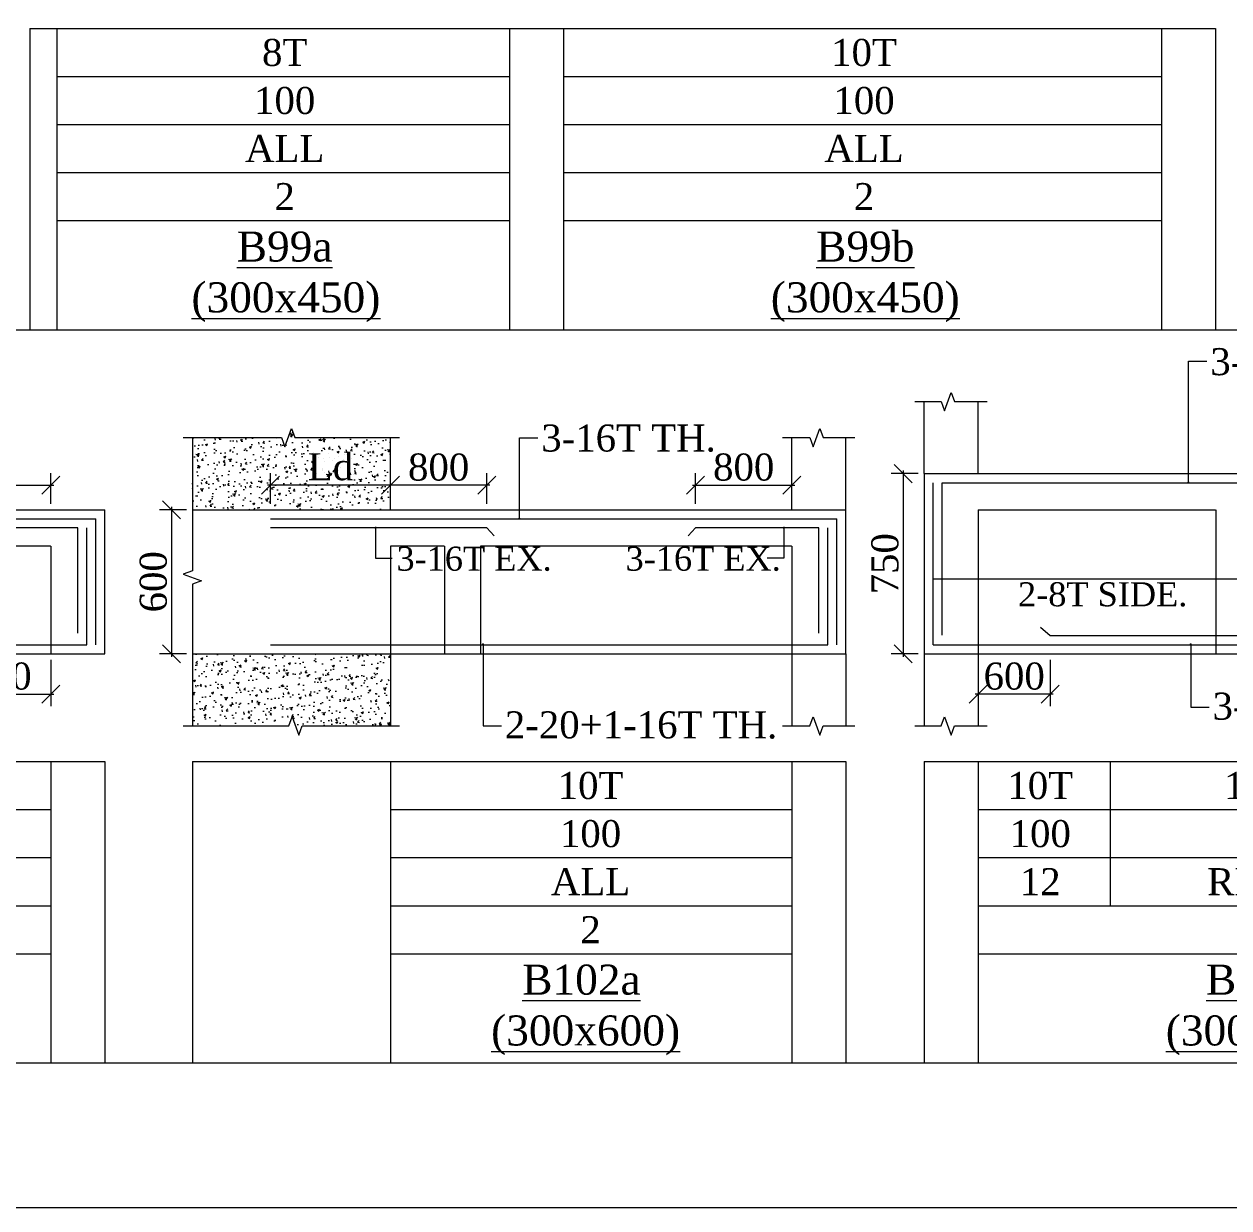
# Model space of a CAD drawing. Header units: millimetres. Extents: x 9781889 to 10654170, y -7852491 to -7608561.
# Drawn here: x 10284095 to 10294126, y -7801878 to -7792023 of the extents above; entities that cross this region are included whole.
import ezdxf
from ezdxf.enums import TextEntityAlignment as Align

# ---------------------------------------------------------------- set-up
doc = ezdxf.new("R2010")
doc.units = ezdxf.units.MM
doc.header["$LTSCALE"] = 10
doc.header["$PDMODE"] = 3
doc.linetypes.add('HIDDEN', pattern=[0.375, 0.25, -0.125])
for name, color, linetype, lineweight in [('S-CUT OUT LINE', 9, 'Continuous', 0), ('S-DIM L.S.', 7, 'Continuous', 0), ('S-HATCH', 8, 'Continuous', 0), ('S-L.S.SECTION', 5, 'Continuous', 0), ('S-L.S.SLAB LINE', 252, 'HIDDEN', 0), ('S-L.S.STEEL', 1, 'Continuous', 9), ('S-L.S.STEEL 1', 6, 'Continuous', 0), ('S-SECTION MARK', 7, 'Continuous', 0), ('S-SHEET', 251, 'Continuous', 0), ('S-TEXT', 7, 'Continuous', 0), ('S-TEXT L.S. BEAM NO.', 30, 'Continuous', 0), ('S-TEXT. L.S.', 7, 'Continuous', 0)]:
    doc.layers.add(name, color=color, linetype=linetype, lineweight=lineweight)
doc.styles.add('135', font='arial.ttf', dxfattribs={"width": 0.8, "height": 135})
doc.styles.get("Standard").update_dxf_attribs({"font": 'arial.ttf'})
doc.styles.add('TEXT', font='times.ttf')
doc.dimstyles.new('75', dxfattribs={"dimtxt": 135, "dimasz": 90, "dimexe": 0.1, "dimexo": 0.03, "dimgap": 0.09, "dimtad": 1, "dimdec": 0, "dimzin": 0, "dimdsep": 46, "dimtxsty": '135', "dimblk": 'ARCHTICK', "dimcen": 0.09, "dimclrd": 256, "dimclre": 256, "dimclrt": 256, "dimadec": 0, "dimazin": 0, "dimtfac": 1, "dimtdec": 0, "dimtofl": 0, "dimtmove": 1, "dimatfit": 3, "dimldrblk": 'DOTSMALL', "dimfxl": 1, "dimtolj": 1, "dimtzin": 0, "dimlwd": -1, "dimlwe": -1, "dimarcsym": 0})
doc.dimstyles.new('SETU_1', dxfattribs={"dimtxt": 200, "dimasz": 150, "dimexe": 100, "dimexo": 50, "dimgap": 35, "dimtad": 1, "dimdec": 0, "dimzin": 0, "dimdsep": 46, "dimtxsty": 'Standard', "dimblk": 'OBLIQUE', "dimcen": 150, "dimdle": 25, "dimclrd": 256, "dimclre": 7, "dimclrt": 256, "dimadec": 0, "dimazin": 0, "dimtfac": 1, "dimtdec": 0, "dimtofl": 0, "dimtmove": 1, "dimatfit": 3, "dimfxl": 1, "dimtolj": 1, "dimtzin": 0, "dimlwd": -1, "dimlwe": 5, "dimarcsym": 1})
pattern_1 = [(49.99999999999999, (220733.8371043075, 38607.94104641769), (182.184668996004, -15.93908553890309), [19.05, -209.55]), (355, (220733.8371043075, 38607.94104641769), (-35.24342142496934, 191.0568452390351), [15.24, -167.64058417]), (100.4514447, (220749.0191113073, 38606.61279291753), (146.9412470903533, 175.1177519121951), [16.19000879999999, -178.0902445999999]), (46.18420000000001, (220733.8371043075, 38658.7410464175), (271.0790408921299, -42.04232793272715), [28.575, -314.325]), (96.63555760999992, (220756.4270043075, 38655.23754641786), (237.404134051503, 247.4261245977215), [24.28502314, -267.13560816]), (351.1841511700001, (220733.8371043075, 38658.7410464175), (237.404134064977, 247.4261245855326), [22.85996707, -251.45973192]), (21, (220759.2371043079, 38646.04104641732), (151.6143912691325, -102.2651981870876), [19.05, -209.55]), (326.0000000000001, (220759.2371043079, 38646.04104641732), (61.80202834764707, 184.1879661223193), [15.24, -167.64]), (71.45144499999999, (220771.8716369066, 38637.51894651726), (213.4164192787161, 81.92276888590524), [16.1900088, -178.0899376]), (37.50000000000001, (220733.8371043075, 38607.94104641769), (3.088603250591817, 84.55503887315311), [0, -165.608, 0, -170.18, 0, -168.275]), (7.499999999999999, (220733.8371043075, 38607.94104641769), (66.81966251030575, 100.1805748181195), [0, -97.02799999999999, 0, -161.798, 0, -64.135]), (327.5, (220677.1951043066, 38607.94104641769), (135.5905951668714, -5.728743992673444), [0, -63.5, 0, -198.12, 0, -262.89]), (317.5, (220651.7951043081, 38607.94104641769), (148.129181386018, 25.42649103333303), [0, -82.55, 0, -131.572, 0, -186.69])]

# ---------------------------------------------------------------- blocks, each defined once
blk = doc.blocks.new('_Oblique')
at = {"color": 0, "linetype": 'ByBlock', "lineweight": -2}
blk.add_line((-0.5, -0.5), (0.5, 0.5), dxfattribs=at)
blk = doc.blocks.new('*D754')
at = {"layer": 'Defpoints', "color": 0, "transparency": 16777216}
for p in [(10284317.66311351, -7795861.451465506), (10282517.66311351, -7796065.255088601, 0.0148120577035693), (10284317.66311351, -7796065.255088601, 0.0148120577035693)]:
    blk.add_point(p, dxfattribs=at)
at = {"layer": 'S-DIM L.S.', "color": 7, "lineweight": 5, "transparency": 16777216}
for p, q in [((10282517.66311351, -7796015.255088601), (10282517.66311351, -7795761.451465506)), ((10284317.66311351, -7796015.255088601), (10284317.66311351, -7795761.451465506))]:
    blk.add_line(p, q, dxfattribs=at)
at = {"layer": 'S-DIM L.S.', "transparency": 16777216}
blk.add_line((10282492.66311351, -7795861.451465506), (10284342.66311351, -7795861.451465506), dxfattribs=at)
at = {"layer": 'S-DIM L.S.', "transparency": 16777216, "xscale": 150, "yscale": 150, "zscale": 150, "rotation": 180}
blk.add_blockref('_Oblique', (10282517.66311351, -7795861.451465506), dxfattribs=at)
at = {"layer": 'S-DIM L.S.', "transparency": 16777216, "xscale": 150, "yscale": 150, "zscale": 150}
blk.add_blockref('_Oblique', (10284317.66311351, -7795861.451465506), dxfattribs=at)
at = {"layer": 'S-DIM L.S.', "transparency": 16777216, "insert": (10283417.66311351, -7795712.004818066), "char_height": 225, "attachment_point": 5, "style": 'TEXT'}
blk.add_mtext('\\A1;1800', dxfattribs=at)
blk = doc.blocks.new('*D756')
at = {"layer": 'Defpoints', "color": 0, "transparency": 16777216}
for p in [(10283317.54023649, -7797265.25509717, 0.0147644726574974), (10284317.66311351, -7797265.255095308, 0.0148120577035693), (10284317.66311351, -7797601.327838247)]:
    blk.add_point(p, dxfattribs=at)
at = {"layer": 'S-DIM L.S.', "color": 7, "lineweight": 5, "transparency": 16777216}
for p, q in [((10283317.54023649, -7797315.25509717), (10283317.54023649, -7797701.327838247)), ((10284317.66311351, -7797315.255095308), (10284317.66311351, -7797701.327838247))]:
    blk.add_line(p, q, dxfattribs=at)
at = {"layer": 'S-DIM L.S.', "transparency": 16777216}
blk.add_line((10283292.54023649, -7797601.327838247), (10284342.66311351, -7797601.327838247), dxfattribs=at)
at = {"layer": 'S-DIM L.S.', "transparency": 16777216, "xscale": 150, "yscale": 150, "zscale": 150, "rotation": 180}
blk.add_blockref('_Oblique', (10283317.54023649, -7797601.327838247), dxfattribs=at)
at = {"layer": 'S-DIM L.S.', "transparency": 16777216, "xscale": 150, "yscale": 150, "zscale": 150}
blk.add_blockref('_Oblique', (10284317.66311351, -7797601.327838247), dxfattribs=at)
at = {"layer": 'S-DIM L.S.', "transparency": 16777216, "insert": (10283817.601675, -7797451.881190807), "char_height": 225, "attachment_point": 5, "style": 'TEXT'}
blk.add_mtext('\\A1;1000', dxfattribs=at)
blk = doc.blocks.new('_ArchTick')
at = {"color": 0, "linetype": 'ByBlock', "const_width": 0.15}
blk.add_lwpolyline([(-0.5, -0.5), (0.5, 0.5)], dxfattribs=at)
blk = doc.blocks.new('*D761')
at = {"layer": 'Defpoints', "color": 0, "transparency": 16777216}
for p in [(10285495.88661983, -7796065.255226442), (10285320.73665488, -7797265.255229422), (10285495.88662076, -7797265.255229422)]:
    blk.add_point(p, dxfattribs=at)
at = {"layer": 'S-DIM L.S.', "color": 7, "lineweight": 5, "transparency": 16777216}
for p, q in [((10285445.88661983, -7796065.255226442), (10285220.73665488, -7796065.255226442)), ((10285445.88662076, -7797265.255229422), (10285220.73665488, -7797265.255229422))]:
    blk.add_line(p, q, dxfattribs=at)
at = {"layer": 'S-DIM L.S.', "transparency": 16777216}
blk.add_line((10285320.73665488, -7796040.255226442), (10285320.73665488, -7797290.255229422), dxfattribs=at)
at = {"layer": 'S-DIM L.S.', "transparency": 16777216, "xscale": 150, "yscale": 150, "zscale": 150}
for p, rotation in [((10285320.73665488, -7796065.255226442), 90), ((10285320.73665488, -7797265.255229422), 270)]:
    blk.add_blockref('_Oblique', p, dxfattribs=dict(at, rotation=rotation))
at = {"layer": 'S-DIM L.S.', "transparency": 16777216, "insert": (10285171.29000744, -7796665.255227933), "char_height": 225, "attachment_point": 5, "rotation": 90, "style": 'TEXT'}
blk.add_mtext('\\A1;600', dxfattribs=at)
blk = doc.blocks.new('*D762')
at = {"layer": 'Defpoints', "color": 0, "transparency": 16777216}
for p in [(10290485.88661871, -7795861.451603343), (10289685.88661871, -7796065.255226438, 0.0148120577035693), (10290485.88661871, -7796065.255226438, 0.0148120577035693)]:
    blk.add_point(p, dxfattribs=at)
at = {"layer": 'S-DIM L.S.', "color": 7, "lineweight": 5, "transparency": 16777216}
for p, q in [((10289685.88661871, -7796015.255226438), (10289685.88661871, -7795761.451603343)), ((10290485.88661871, -7796015.255226438), (10290485.88661871, -7795761.451603343))]:
    blk.add_line(p, q, dxfattribs=at)
at = {"layer": 'S-DIM L.S.', "transparency": 16777216}
blk.add_line((10289660.88661871, -7795861.451603343), (10290510.88661871, -7795861.451603343), dxfattribs=at)
at = {"layer": 'S-DIM L.S.', "transparency": 16777216, "xscale": 150, "yscale": 150, "zscale": 150, "rotation": 180}
blk.add_blockref('_Oblique', (10289685.88661871, -7795861.451603343), dxfattribs=at)
at = {"layer": 'S-DIM L.S.', "transparency": 16777216, "xscale": 150, "yscale": 150, "zscale": 150}
blk.add_blockref('_Oblique', (10290485.88661871, -7795861.451603343), dxfattribs=at)
at = {"layer": 'S-DIM L.S.', "transparency": 16777216, "insert": (10290085.88661871, -7795712.004955903), "char_height": 225, "attachment_point": 5, "style": 'TEXT'}
blk.add_mtext('\\A1;800', dxfattribs=at)
blk = doc.blocks.new('*D763')
at = {"layer": 'Defpoints', "color": 0, "transparency": 16777216}
for p in [(10287146.03921434, -7795861.451603343), (10287146.03921434, -7796065.255226438, 0.0148120577035693), (10287946.03921434, -7796065.255226438, 0.0148120577035693)]:
    blk.add_point(p, dxfattribs=at)
at = {"layer": 'S-DIM L.S.', "color": 7, "lineweight": 5, "transparency": 16777216}
for p, q in [((10287146.03921434, -7796015.255226438), (10287146.03921434, -7795761.451603343)), ((10287946.03921434, -7796015.255226438), (10287946.03921434, -7795761.451603343))]:
    blk.add_line(p, q, dxfattribs=at)
at = {"layer": 'S-DIM L.S.', "transparency": 16777216}
blk.add_line((10287971.03921434, -7795861.451603343), (10287121.03921434, -7795861.451603343), dxfattribs=at)
at = {"layer": 'S-DIM L.S.', "transparency": 16777216, "xscale": 150, "yscale": 150, "zscale": 150, "rotation": 180}
blk.add_blockref('_Oblique', (10287146.03921434, -7795861.451603343), dxfattribs=at)
at = {"layer": 'S-DIM L.S.', "transparency": 16777216, "xscale": 150, "yscale": 150, "zscale": 150}
blk.add_blockref('_Oblique', (10287946.03921434, -7795861.451603343), dxfattribs=at)
at = {"layer": 'S-DIM L.S.', "transparency": 16777216, "insert": (10287546.03921434, -7795712.004955903), "char_height": 225, "attachment_point": 5, "style": 'TEXT'}
blk.add_mtext('\\A1;800', dxfattribs=at)
blk = doc.blocks.new('*D760')
at = {"layer": 'Defpoints', "color": 0, "transparency": 16777216}
for p in [(10286146.03921434, -7795861.451603343), (10286146.03921434, -7796065.255226438, 0.0148120577035693), (10287146.03921434, -7796065.255226438, 0.0148120577035693)]:
    blk.add_point(p, dxfattribs=at)
at = {"layer": 'S-DIM L.S.', "color": 7, "lineweight": 5, "transparency": 16777216}
for p, q in [((10286146.03921434, -7796015.255226438), (10286146.03921434, -7795761.451603343)), ((10287146.03921434, -7796015.255226438), (10287146.03921434, -7795761.451603343))]:
    blk.add_line(p, q, dxfattribs=at)
at = {"layer": 'S-DIM L.S.', "transparency": 16777216}
blk.add_line((10287171.03921434, -7795861.451603343), (10286121.03921434, -7795861.451603343), dxfattribs=at)
at = {"layer": 'S-DIM L.S.', "transparency": 16777216, "xscale": 150, "yscale": 150, "zscale": 150, "rotation": 180}
blk.add_blockref('_Oblique', (10286146.03921434, -7795861.451603343), dxfattribs=at)
at = {"layer": 'S-DIM L.S.', "transparency": 16777216, "xscale": 150, "yscale": 150, "zscale": 150}
blk.add_blockref('_Oblique', (10287146.03921434, -7795861.451603343), dxfattribs=at)
at = {"layer": 'S-DIM L.S.', "transparency": 16777216, "insert": (10286646.03921434, -7795708.841653812), "char_height": 225, "attachment_point": 5, "style": 'TEXT'}
blk.add_mtext('\\A1;Ld', dxfattribs=at)
blk = doc.blocks.new('*D764')
at = {"layer": 'Defpoints', "color": 0, "transparency": 16777216}
for p in [(10291587.84988348, -7795765.255232031), (10291412.69991868, -7797265.255235011), (10291587.84988442, -7797265.255235011)]:
    blk.add_point(p, dxfattribs=at)
at = {"layer": 'S-DIM L.S.', "color": 7, "lineweight": 5, "transparency": 16777216}
for p, q in [((10291537.84988348, -7795765.255232031), (10291312.69991868, -7795765.255232031)), ((10291537.84988442, -7797265.255235011), (10291312.69991868, -7797265.255235011))]:
    blk.add_line(p, q, dxfattribs=at)
at = {"layer": 'S-DIM L.S.', "transparency": 16777216}
blk.add_line((10291412.69991868, -7795740.255232031), (10291412.69991868, -7797290.255235011), dxfattribs=at)
at = {"layer": 'S-DIM L.S.', "transparency": 16777216, "xscale": 150, "yscale": 150, "zscale": 150}
for p, rotation in [((10291412.69991868, -7795765.255232031), 90), ((10291412.69991868, -7797265.255235011), 270)]:
    blk.add_blockref('_Oblique', p, dxfattribs=dict(at, rotation=rotation))
at = {"layer": 'S-DIM L.S.', "transparency": 16777216, "insert": (10291262.92883, -7796515.255233522), "char_height": 225, "attachment_point": 5, "rotation": 90, "style": 'TEXT'}
blk.add_mtext('\\A1;750', dxfattribs=at)
blk = doc.blocks.new('*D766')
at = {"layer": 'Defpoints', "color": 0, "transparency": 16777216}
for p in [(10292038.0024485, -7797265.255248062, 0.0148120577035693), (10292638.12532552, -7797265.255249925, 0.0147644726574974), (10292038.0024485, -7797601.327991001)]:
    blk.add_point(p, dxfattribs=at)
at = {"layer": 'S-DIM L.S.', "color": 7, "lineweight": 5, "transparency": 16777216}
for p, q in [((10292038.0024485, -7797315.255248062), (10292038.0024485, -7797701.327991001)), ((10292638.12532552, -7797315.255249925), (10292638.12532552, -7797701.327991001))]:
    blk.add_line(p, q, dxfattribs=at)
at = {"layer": 'S-DIM L.S.', "transparency": 16777216}
blk.add_line((10292663.12532552, -7797601.327991001), (10292013.0024485, -7797601.327991001), dxfattribs=at)
at = {"layer": 'S-DIM L.S.', "transparency": 16777216, "xscale": 150, "yscale": 150, "zscale": 150, "rotation": 180}
blk.add_blockref('_Oblique', (10292038.0024485, -7797601.327991001), dxfattribs=at)
at = {"layer": 'S-DIM L.S.', "transparency": 16777216, "xscale": 150, "yscale": 150, "zscale": 150}
blk.add_blockref('_Oblique', (10292638.12532552, -7797601.327991001), dxfattribs=at)
at = {"layer": 'S-DIM L.S.', "transparency": 16777216, "insert": (10292338.06388701, -7797451.881343561), "char_height": 225, "attachment_point": 5, "style": 'TEXT'}
blk.add_mtext('\\A1;600', dxfattribs=at)

msp = doc.modelspace()

# ---------------------------------------------------------------- hatches: boundary and pattern name
at = {"layer": 'S-HATCH', "linetype": 'ByBlock'}
h = msp.add_hatch(dxfattribs=at)
h.set_pattern_fill('AR-CONC', color=256)
h.set_pattern_definition(pattern_1)
h.paths.add_polyline_path([(10285495.93748567, -7796065.255226438), (10287146.03921434, -7796065.255226438), (10287146.03921434, -7795465.25522681), (10286348.64385271, -7795465.25522681), (10286320.67354706, -7795388.407444452), (10286264.73293578, -7795542.103009169), (10286236.76263106, -7795465.25522681), (10285495.93748567, -7795465.25522681)])
h = msp.add_hatch(dxfattribs=at)
h.set_pattern_fill('AR-CONC', color=256)
h.set_pattern_definition(pattern_1)
h.paths.add_polyline_path([(10285495.93748567, -7797865.255229053), (10286298.79484222, -7797865.255229053), (10286326.76514694, -7797788.407446695), (10286382.70575823, -7797942.103011412), (10286410.67606387, -7797865.255229053), (10287145.9374847, -7797865.255229053), (10287145.9374847, -7797265.255227556), (10285495.93748567, -7797265.255227556)])

# ---------------------------------------------------------------- linework, layer by layer
at = {"layer": 'S-CUT OUT LINE', "color": 5}
for points, elevation in [([(10291509.66387077, -7795165.255232399), (10291729.19808811, -7795165.255232399), (10291757.16839282, -7795242.103014758), (10291813.10900411, -7795088.407450041), (10291841.07930975, -7795165.255232399), (10292112.95158383, -7795165.255232399)], 0.0001131197672037494), ([(10285417.64974224, -7795465.25522681), (10286236.76263106, -7795465.25522681), (10286264.73293578, -7795542.103009169), (10286320.67354706, -7795388.407444452), (10286348.64385271, -7795465.25522681), (10287221.03921453, -7795465.25522681)], -0.001442342462083369), ([(10285495.88661982, -7795465.25522681), (10285495.88661982, -7796573.313637194), (10285419.03883747, -7796601.283941907), (10285572.73440218, -7796657.224553195), (10285495.88661982, -7796685.194858839), (10285495.88661982, -7797865.255229053)], -0.0014812057703569), ([(10290407.59887625, -7795465.25522681), (10290636.21686758, -7795465.25522681), (10290664.18717229, -7795542.103009169), (10290720.12778358, -7795388.407444452), (10290748.09808923, -7795465.25522681), (10291010.88661889, -7795465.25522681)], -0.0013680860613608), ([(10285417.64974224, -7797865.255229053), (10286298.79484222, -7797865.255229053), (10286326.76514694, -7797788.407446695), (10286382.70575823, -7797942.103011412), (10286410.67606387, -7797865.255229053), (10287220.93748488, -7797865.255229053)], -0.001442342462083369), ([(10290407.59887625, -7797865.255229053), (10290636.21686758, -7797865.255229053), (10290664.18717229, -7797788.407446695), (10290720.12778358, -7797942.103011412), (10290748.09808923, -7797865.255229053), (10291010.88661889, -7797865.255229053)], -0.0013680860613608), ([(10291509.66387077, -7797865.255234642), (10291729.19808811, -7797865.255234642), (10291757.16839282, -7797788.407452283), (10291813.10900411, -7797942.103017), (10291841.07930975, -7797865.255234642), (10292112.95158383, -7797865.255234642)], 0.0001131197672037494)]:
    msp.add_lwpolyline(points, dxfattribs=dict(at, elevation=elevation))
at = {"layer": 'S-L.S.SECTION'}
for p, q in [((10291587.9516142, -7795765.255232027, -0.00148120571214925), (10291587.9516142, -7795165.255232399, -0.00148120582856455)), ((10292037.95158364, -7795765.255232027, -0.00148120571214925), (10292037.95158364, -7795165.255232399, -0.00148120582856455)), ((10287146.03921434, -7796065.255226438, -0.001418015767169536), (10287146.03921434, -7795465.25522681, -0.001418015883584835)), ((10290485.88661968, -7796065.255226438, -0.0014812057703565), (10290485.88661968, -7795465.25522681, -0.0014812058867718)), ((10290935.88661871, -7796065.255226438, -0.0014812057703569), (10290935.88661871, -7795465.25522681, -0.0014812058867722)), ((10291587.84988348, -7795765.255232027, -0.0015476087773151), (10298323.03638897, -7795765.255228896, -0.001557416093485002)), ((10291587.90074933, -7795765.255232027, -0.001535760768169918), (10291587.90074835, -7797265.255238733, -0.001535760768169918)), ((10276442.13242034, -7796065.255088601, -8.61044098673506e-05), (10284767.66311351, -7796065.255088601, -0.0005734245941127138)), ((10284767.66311351, -7797265.255089719, -0.0006015859184080137), (10284767.66311351, -7796065.255088601, -0.0006015859184080137)), ((10285495.88661982, -7796065.255226438, -0.001567310180224251), (10290935.88661871, -7796065.255226438, -0.001594325479353)), ((10290935.88661871, -7797265.255227556, -0.0016224868036483), (10290935.88661871, -7796065.255226438, -0.0016224868036483)), ((10276442.13242034, -7797265.255089719, -8.61044098673506e-05), (10284767.66311351, -7797265.255089719, -0.0005734245941127138)), ((10285495.88661982, -7797265.255227556, -0.001567310180224251), (10290935.88661871, -7797265.255227556, -0.001594325479353)), ((10287145.9374847, -7797265.255229426, -0.001555462171079468), (10287145.9374847, -7797865.255229053, -0.001555462287494768)), ((10290485.88661968, -7797265.255229426, -0.0014812057703565), (10290485.88661968, -7797865.255229053, -0.0014812058867718)), ((10290935.88661871, -7797265.255229426, -0.0014812057703569), (10290935.88661871, -7797865.255229053, -0.0014812058867722)), ((10291587.84988348, -7797265.255233144, -0.0015476087773151), (10303330.88741094, -7797265.255240606, -0.00144942567048723)), ((10291587.9516142, -7797265.255235014, -0.00148120571214925), (10291587.9516142, -7797865.255234642, -0.00148120582856455)), ((10292037.95158364, -7797265.255235014, -0.00148120571214925), (10292037.95158364, -7797865.255234642, -0.00148120582856455))]:
    msp.add_line(p, q, dxfattribs=at)
at = {"layer": 'S-L.S.SLAB LINE', "ltscale": 0.3}
for p, q in [((10292038.0024485, -7796065.255232028, -0.00155998068973375), (10294018.00247905, -7796065.255232026, -0.001528159308017577)), ((10292038.0024485, -7796065.255232029, -0.0014148026469842), (10292038.0024485, -7797265.255248062, -0.0014148026469842)), ((10294018.00247906, -7796065.255232029, -0.00141480270519185), (10294018.00247906, -7797265.255248062, -0.00141480270519185)), ((10280904.89776694, -7796365.255094191, 2.318380349293795e-06), (10284317.66311351, -7796365.255094192, 2.528479839164401e-07)), ((10284317.66311351, -7796365.25509419), (10284317.66311351, -7797265.255095308)), ((10285495.88661982, -7796365.255232027, -0.001520187189439916), (10285495.9374847, -7796365.255232027, -0.00152018696501604)), ((10287145.88661982, -7796365.255232027, -0.001518201718179322), (10287595.88665041, -7796365.255232028, -0.001521755066211827)), ((10287145.9374847, -7796365.255232027, -0.001555462171079468), (10287145.9374847, -7797265.255233144, -0.001555462171079468)), ((10287595.88665041, -7796365.255232027, -0.0014812057703569), (10287595.88665041, -7797265.255233144, -0.0014812057703569)), ((10287895.83578553, -7796365.255232027, -0.001519316186529939), (10290485.8866187, -7796365.255232029, -0.00147418353277409)), ((10287895.88665041, -7796365.255232027, -0.001481205770356902), (10287895.88665041, -7797265.255233144, -0.001481205770356902)), ((10290485.88661871, -7796365.255232027, -0.0014812057703569), (10290485.88661871, -7797265.255233144, -0.0014812057703569)), ((10291587.84988348, -7796365.255237616, -0.001500485786530766), (10291587.90074835, -7796365.255237616, -0.001500485562106889))]:
    msp.add_line(p, q, dxfattribs=at)
at = {"layer": 'S-L.S.STEEL'}
for p, q in [((10291662.84988366, -7797190.255233889, -0.00160278540073915), (10291662.84988366, -7795840.255233144, -0.00160278540073915)), ((10276592.13242071, -7796140.255089719, -0.0001412810332910297), (10284692.66311333, -7796140.255089719, -0.0005730282160856248)), ((10284692.66311333, -7797190.255090464, -0.0006015859184080137), (10284692.66311333, -7796140.255089719, -0.0006015859184080137)), ((10286146.03921434, -7796140.255227556, -0.001619747933292459), (10290860.88661852, -7796140.255227556, -0.001593929101325911)), ((10290860.88661852, -7797190.255228301, -0.0016224868036483), (10290860.88661852, -7796140.255227556, -0.0016224868036483)), ((10284542.66311295, -7797094.0546705, -0.0006015859184080137), (10284542.66311295, -7796215.255088974, -0.0006015859184080137)), ((10284617.66311314, -7797190.255090464, -0.0006015859184080137), (10284617.66311314, -7796215.255088974, -0.0006015859184080137)), ((10287946.03921434, -7796215.25522681, -0.001446177091464743), (10286146.03921434, -7796215.255227411, -0.001413542962265111)), ((10287946.03921434, -7796215.255228673, -0.001353715225902136), (10288009.23210902, -7796282.107382883, -0.003311069297514336)), ((10290710.88661815, -7797094.054808336, -0.0016224868036483), (10290710.88661815, -7796215.25522681, -0.0016224868036483)), ((10290785.88661833, -7797190.255228301, -0.0016224868036483), (10290785.88661833, -7796215.25522681, -0.0016224868036483)), ((10276517.13242052, -7797190.255090465, -8.731869664793863e-05), (10284617.66311314, -7797190.255090464, -0.0005724999089935137)), ((10286146.03921434, -7797190.255228302, -0.001571268030599803), (10290785.88661833, -7797190.255228301, -0.0015934007942338)), ((10291662.84988367, -7797190.25523389, -0.001548823064095688), (10303259.98202967, -7797190.255228368, -0.001564369180918385))]:
    msp.add_line(p, q, dxfattribs=at)
at = {"layer": 'S-L.S.STEEL', "elevation": -0.01461821863769188}
msp.add_lwpolyline([(10296012.37960278, -7797047.042716165), (10295922.87960302, -7797115.255232771), (10292638.12532459, -7797115.255253278), (10292556.12532512, -7797044.542737193)], dxfattribs=at)
at = {"layer": 'S-L.S.STEEL'}
for points in [[(10291737.84988385, -7797110.600997823, -0.001602785400739223), (10291737.84988385, -7795840.255233144, -0.001602785400739223), (10298248.9215313, -7795840.255230851, -0.001589543487431748), (10298248.9215313, -7797110.183376888, -0.001589543487431748)], [(10284542.66311295, -7796215.255090007, -0.0003744639809138599), (10282517.66311351, -7796215.255090836, -4.435772363344838e-05), (10282454.47021883, -7796282.107245047, -0.002001711795245648)], [(10290710.88661815, -7796215.255227843, -0.001395364866154146), (10289685.88661871, -7796215.255228673, -0.001525563493990348), (10289622.69372402, -7796282.107382883, -0.003482917565602548)]]:
    msp.add_polyline3d(points, dxfattribs=at)
at = {"layer": 'S-L.S.STEEL 1'}
msp.add_line((10291662.84988366, -7796639.796526426, -0.00160278540073915), (10298248.9215313, -7796639.796526426, -0.001589543487431747), dxfattribs=at)
at = {"layer": 'S-SHEET'}
for p, q in [((10284142.32139167, -7792058.712995011), (10284142.32139167, -7794568.000397045)), ((10284142.32139167, -7792058.712995011), (10294015.23622525, -7792058.71299416, -5.286199009700265e-05)), ((10284368.22677295, -7792058.712993141, -0.0001131991448492446), (10284368.22677295, -7794568.000395175, -0.0001131991448492446)), ((10288135.23622525, -7792058.712993141, -0.0001131991448492446), (10288135.23622525, -7794568.000395175, -0.0001131991448492446)), ((10288585.23622525, -7792058.712993141, -7.279115558670628e-05), (10288585.23622525, -7794568.000395175, -7.279115558670628e-05)), ((10293565.23622525, -7792058.712993141, -0.0001131991448492446), (10293565.23622525, -7794568.000395175, -0.0001131991448492446)), ((10294015.23622525, -7792058.712993141, -0.000112686908758282), (10294015.23622525, -7794568.000395175, -0.000112686908758282)), ((10284368.22677295, -7792458.712991651, -0.0001131991448492446), (10288135.23622525, -7792458.712991651, -0.0001540016191657447)), ((10288585.23622525, -7792458.712991651, -0.0001189272869261189), (10293565.23622525, -7792458.712991651, -0.0001800693144264928)), ((10284368.22677295, -7792858.712992024, -0.0001131991448492446), (10288135.23622525, -7792858.712992024, -0.0001540016191657447)), ((10288585.23622525, -7792858.712992024, -0.0001189272869261189), (10293565.23622525, -7792858.712992024, -0.0001800693144264928)), ((10284368.22677295, -7793258.712992396, -0.0001131991448492446), (10288135.23622525, -7793258.712992396, -0.0001540016191657447)), ((10288585.23622525, -7793258.712992396, -0.0001189272869261189), (10293565.23622525, -7793258.712992396, -0.0001800693144264928)), ((10284368.22677295, -7793658.712992769, -0.0001131991448492446), (10288135.23622525, -7793658.712992769, -0.0001540016191657447)), ((10288585.23622525, -7793658.712992769, -0.0001189272869261189), (10293565.23622525, -7793658.712992769, -0.0001800693144264928)), ((10258805.0278977, -7794568.000397045), (10310139.18448657, -7794568.000397045)), ((10284142.32139167, -7794568.000397045, 8.495838470080007e-05), (10294015.23622525, -7794568.000396192, 3.209639460379742e-05)), ((10276442.13242034, -7798161.755090449, -1.422546423999463e-05), (10284767.66311351, -7798161.755090449, -0.0004721923244105845)), ((10284317.66311351, -7798161.755090449), (10284317.66311351, -7800671.042492483)), ((10284767.66311351, -7798161.755090449, -0.0004603048851166136), (10284767.66311351, -7800671.042492483, -0.0004603048851166136)), ((10285495.88661982, -7798161.755228286, -0.001495431234596895), (10290935.88661871, -7798161.755228286, -0.001493093209650871)), ((10285495.88661982, -7798161.755228286, -0.0014812057703569), (10285495.88661982, -7800671.042630319, -0.0014812057703569)), ((10287145.88661982, -7798161.755228286, -0.0014812057703569), (10287145.88661982, -7800671.042630319, -0.0014812057703569)), ((10290485.88661871, -7798161.755228286, -0.0014812057703569), (10290485.88661871, -7800671.042630319, -0.0014812057703569)), ((10290935.88661871, -7798161.755228286, -0.0014812057703569), (10290935.88661871, -7800671.042630319, -0.0014812057703569)), ((10291587.9516142, -7798161.755228286, -0.0002116728990164273), (10303600.88741094, -7798161.755228286, 0.0004641249302500062)), ((10291587.9516142, -7798161.755228286, -0.0014812057703569), (10291587.9516142, -7800671.042630319, -0.0014812057703569)), ((10292037.95158364, -7798161.755228286, -0.0014812057703569), (10292037.95158364, -7800671.042630319, -0.0014812057703569)), ((10293137.95158364, -7798161.755228286, -0.0014812057703569), (10293137.95158364, -7799361.755227539, -0.0014812057703569)), ((10277042.13242034, -7798561.755088959, -5.654010952826959e-05), (10284317.66311351, -7798561.755088959, -6.68701695772482e-05)), ((10287145.88661982, -7798561.755226796, -0.00153774587988517), (10290485.88661871, -7798561.755226796, -0.001548075939934148)), ((10292037.95158364, -7798561.755226795, -0.001620452573667066), (10296522.95161421, -7798561.755226795, -0.001560795290697223)), ((10277042.13242034, -7798961.755089331, -5.654010952826959e-05), (10284317.66311351, -7798961.755089331, -6.68701695772482e-05)), ((10287145.88661982, -7798961.755227168, -0.00153774587988517), (10290485.88661871, -7798961.755227168, -0.001548075939934148)), ((10292037.95158364, -7798961.755227168, -0.001620452573667066), (10296522.95161421, -7798961.755227168, -0.001560795290697223)), ((10277042.13242034, -7799361.755089704, -5.654010952826959e-05), (10284317.66311351, -7799361.755089704, -6.68701695772482e-05)), ((10287145.88661982, -7799361.755227541, -0.00153774587988517), (10290485.88661871, -7799361.755227541, -0.001548075939934148)), ((10292037.95158364, -7799361.755227539, -0.001620452573667066), (10296522.95161421, -7799361.755227539, -0.001560795290697223)), ((10277042.13242034, -7799761.755090076, -5.654010952826959e-05), (10284317.66311351, -7799761.755090076, -6.68701695772482e-05)), ((10287145.88661982, -7799761.755227913, -0.00153774587988517), (10290485.88661871, -7799761.755227913, -0.001548075939934148)), ((10292037.95158364, -7799761.755227912, -0.001620452573667066), (10296522.95161421, -7799761.755227913, -0.001560795290697223)), ((10258805.0278977, -7800671.042492483), (10310139.18448657, -7800671.042492483)), ((10276442.13242034, -7800671.042492483, 7.073292046080545e-05), (10284767.66311351, -7800671.042492483, -0.0003872339397097844)), ((10285495.88661982, -7800671.042630319, -0.001410472849896095), (10290935.88661871, -7800671.042630319, -0.001408134824950071)), ((10291587.9516142, -7800671.042630319, -0.000126714514315627), (10303600.88741094, -7800671.042630319, 0.0005490833149508064))]:
    msp.add_line(p, q, dxfattribs=at)
msp.add_lwpolyline([(10258805.0278977, -7760218.129693165), (10310139.18448657, -7760218.129693165), (10310139.18448657, -7801877.659525417), (10258805.0278977, -7801877.659525417)], close=True, dxfattribs=at)

# ---------------------------------------------------------------- texts
at = {"layer": 'S-L.S.STEEL 1', "style": 'TEXT'}
msp.add_text('2-8T SIDE.', height=199.9999999994716, dxfattribs=at).set_placement((10292370.0024726, -7796869.348236588, -0.01461821863769188))
at = {"layer": 'S-TEXT', "linetype": 'ByBlock', "style": 'TEXT'}
for s, p in [('8T', (10286264.29668744, -7792258.712992396, -0.0001959949003499757)), ('10T', (10291087.80141359, -7792258.712992396, -0.0002118928190187868)), ('100', (10286264.29668744, -7792658.712992769, -0.0001959949003499757)), ('100', (10291087.80141359, -7792658.712992769, -0.0002118928190187868)), ('ALL', (10286264.29668744, -7793058.712993141, -0.0001959949003499757)), ('ALL', (10291087.80141359, -7793058.712993141, -0.0002118928190187868)), ('2', (10286264.29668744, -7793458.712991651, -5.120174342877564e-05)), ('2', (10291087.80141359, -7793458.712991651, -6.709966209758676e-05)), ('10T', (10288810.92762519, -7798361.75522754, -0.001615721249191977)), ('10T', (10292555.02127713, -7798361.755227539, -8.216625470584154e-05)), ('10T', (10294359.73403734, -7798361.755227538, -0.0001003378785061327)), ('100', (10288810.92762519, -7798761.755227912, -0.001615721249191977)), ('100', (10292555.02127713, -7798761.755227911, -8.216625470584154e-05)), ('ALL', (10288810.92762519, -7799161.755228285, -0.001615721249191977)), ('12', (10292555.02127713, -7799161.755228284, -8.216625470584154e-05)), ('REST', (10294359.73403734, -7799161.755228283, -0.0001003378785061327)), ('2', (10288810.92762519, -7799561.755226795, -0.001470928092270777))]:
    msp.add_text(s, height=224.9999999994056, dxfattribs=at).set_placement(p, align=Align.MIDDLE_CENTER)
at = {"layer": 'S-TEXT L.S. BEAM NO.', "color": 35, "linetype": 'ByBlock', "style": 'TEXT'}
for s, p in [('%%UB99a', (10285865.48132157, -7793999.376969307, -8.61186516845757e-05)), ('%%UB99b', (10290688.98604771, -7793999.376969307, -0.0001020165703533868)), ('%%U(300x450)', (10285488.03583833, -7794422.35221564, -8.61186516845757e-05)), ('%%U(300x450)', (10290311.54056448, -7794422.35221564, -0.0001020165703533868))]:
    msp.add_text(s, height=249.9999999993395, dxfattribs=at).set_placement(p)
at = {"layer": 'S-TEXT L.S. BEAM NO.', "linetype": 'ByBlock', "style": 'TEXT'}
for s, p in [('%%UB102a', (10288242.07179751, -7800102.419204451, -0.001478607240284618)), ('%%U(300x600)', (10287983.13271227, -7800525.394450785, -0.001478607240284618))]:
    msp.add_text(s, height=249.9999999993395, dxfattribs=at).set_placement(p)
at = {"layer": 'S-TEXT L.S. BEAM NO.', "color": 91, "linetype": 'ByBlock', "style": 'TEXT'}
for s, p in [('%%UB103a', (10293934.99082594, -7800102.419204449, 3.677613040122549e-05)), ('%%U(300x750)', (10293600.01485707, -7800525.394450783, 3.5800401979864e-05))]:
    msp.add_text(s, height=249.9999999993395, dxfattribs=at).set_placement(p)
at = {"layer": 'S-TEXT. L.S.', "style": 'TEXT'}
for s, height, p in [('3-20T TH.', 225, (10293970.79896924, -7794945.079497108, 0.005618650156914604)), ('3-16T TH.', 225, (10288400.37360266, -7795580.978959547, 0.004108016324839485)), ('3-16T EX.', 199.9999999994716, (10287194.97555576, -7796572.797283401, 0.0013038241014077)), ('3-16T EX.', 199.9999999994716, (10289102.52757164, -7796572.797283401, 0.001082046127511152)), ('3-16T TH.', 225, (10293989.14039178, -7797813.105094005, 0.005584298435320103)), ('2-20+1-16T TH.', 225, (10288097.32076972, -7797968.891074757, 0.004073664603244984))]:
    msp.add_text(s, height=height, dxfattribs=at).set_placement(p)

# ---------------------------------------------------------------- dimensions: what is measured, and where the dimension line sits
at = {"layer": 'S-DIM L.S.'}
for base, p1, p2, picture, middle in [((10284317.66311351, -7795861.451465506, -0.01492071596847015), (10282517.66311351, -7796065.255088601, -0.0001086582649008484), (10284317.66311351, -7796065.255088601, -0.0001086582649008484), '*D754', (10283417.66311351, -7795712.004818066, -0.01492071596847015)), ((10290485.88661871, -7795861.451603343, -0.01640192173882705), (10289685.88661871, -7796065.255226438, -0.001589864035257748), (10290485.88661871, -7796065.255226438, -0.001589864035257748), '*D762', (10290085.88661871, -7795712.004955903, -0.01640192173882705)), ((10284317.66311351, -7797601.327838247, -0.0148120577035693), (10283317.54023649, -7797265.25509717, -4.758504607189993e-05), (10284317.66311351, -7797265.255095308), '*D756', (10283817.601675, -7797451.881190807, -0.0148120577035693))]:
    dim = msp.add_linear_dim(base=base, p1=p1, p2=p2, angle=180, dimstyle='SETU_1', override={"dimtxt": 225, "dimtxsty": 'TEXT'}, dxfattribs=at)
    dim.commit()
    dim.dimension.update_dxf_attribs({"geometry": picture, "text_midpoint": middle})
dim = msp.add_linear_dim(base=(10286146.03921434, -7795861.451603343, -0.01623007347073883), p1=(10287146.03921434, -7796065.255226438, -0.001418015767169536), p2=(10286146.03921434, -7796065.255226438, -0.001418015767169536), text='Ld', dimstyle='SETU_1', override={"dimtxt": 225, "dimtxsty": 'TEXT'}, dxfattribs=at)
dim.commit()
dim.dimension.update_dxf_attribs({"geometry": '*D760', "text_midpoint": (10286646.03921434, -7795708.841653812, -0.01623007347073883)})
dim = msp.add_linear_dim(base=(10287146.03921434, -7795861.451603343, -0.01623007347073883), p1=(10287946.03921434, -7796065.255226438, -0.001418015767169536), p2=(10287146.03921434, -7796065.255226438, -0.001418015767169536), dimstyle='SETU_1', override={"dimtxt": 225, "dimtxsty": 'TEXT'}, dxfattribs=at)
dim.commit()
dim.dimension.update_dxf_attribs({"geometry": '*D763', "text_midpoint": (10287546.03921434, -7795712.004955903, -0.01623007347073883)})
at = {"layer": 'S-DIM L.S.', "color": 7}
for base, p1, p2, picture, middle in [((10291412.69991868, -7797265.255235011, -0.001461504367447749), (10291587.84988348, -7795765.255232027, -0.001461504367447749), (10291587.84988441, -7797265.255235007, -0.001461504367447749), '*D764', (10291262.92883, -7796515.255233522, -0.001461504367447749)), ((10285320.73665488, -7797265.255229422, -0.0014812057703569), (10285495.88661982, -7796065.255226438, -0.0014812057703569), (10285495.88662076, -7797265.255229418, -0.0014812057703569), '*D761', (10285171.29000744, -7796665.255227933, -0.0014812057703569))]:
    dim = msp.add_linear_dim(base=base, p1=p1, p2=p2, angle=90, dimstyle='SETU_1', override={"dimtxt": 225, "dimlfac": 0.5, "dimtxsty": 'TEXT'}, dxfattribs=at)
    dim.commit()
    dim.dimension.update_dxf_attribs({"geometry": picture, "text_midpoint": middle})
at = {"layer": 'S-DIM L.S.'}
dim = msp.add_linear_dim(base=(10292038.0024485, -7797601.327991001, -0.0162268603505535), p1=(10292638.12532552, -7797265.255249925, -0.0014623876930561), p2=(10292038.0024485, -7797265.255248062, -0.0014148026469842), dimstyle='SETU_1', override={"dimtxt": 225, "dimtxsty": 'TEXT'}, dxfattribs=at)
dim.commit()
dim.dimension.update_dxf_attribs({"geometry": '*D766', "text_midpoint": (10292338.06388701, -7797601.327991001, -0.0162268603505535), "dimtype": 160})

# ---------------------------------------------------------------- leaders
at = {"layer": 'S-SECTION MARK'}
for points in [[(10293789.13689402, -7795840.255227556, -0.000149896461686643), (10293789.13689402, -7794829.947901005, -0.000149896461686643), (10293941.69348475, -7794829.947901005, -0.000149896461686643)], [(10288218.71152744, -7796140.255227556, -0.001584704577369715), (10288218.71152744, -7795465.847363444, -0.001584704577369715), (10288371.26811817, -7795465.847363444, -0.001584704577369715)], [(10287020.94838289, -7796215.25522681, -0.001556379294372315), (10287020.94838289, -7796467.587726061, -0.001556379294372315), (10287160.28902479, -7796467.587726061, -0.001556379294372315)], [(10290420.66140872, -7796215.25522681, -0.001556379294372315), (10290420.66140872, -7796467.587726061, -0.001556379294372315), (10290281.32076681, -7796467.587726061, -0.001556379294372315)], [(10287915.65869449, -7797186.333413712, -0.001619056298964315), (10287915.65869449, -7797864.051510082, -0.001619056298964315), (10288068.21528523, -7797864.051510082, -0.001619056298964315)], [(10293807.47831656, -7797186.333413712, -0.0001842481832812432), (10293807.47831656, -7797708.26552933, -0.0001842481832812432), (10293960.03490729, -7797708.26552933, -0.0001842481832812432)]]:
    msp.add_leader(points, dimstyle='75', override={"dimasz": 75}, dxfattribs=at)

doc.saveas('drawing.dxf')
